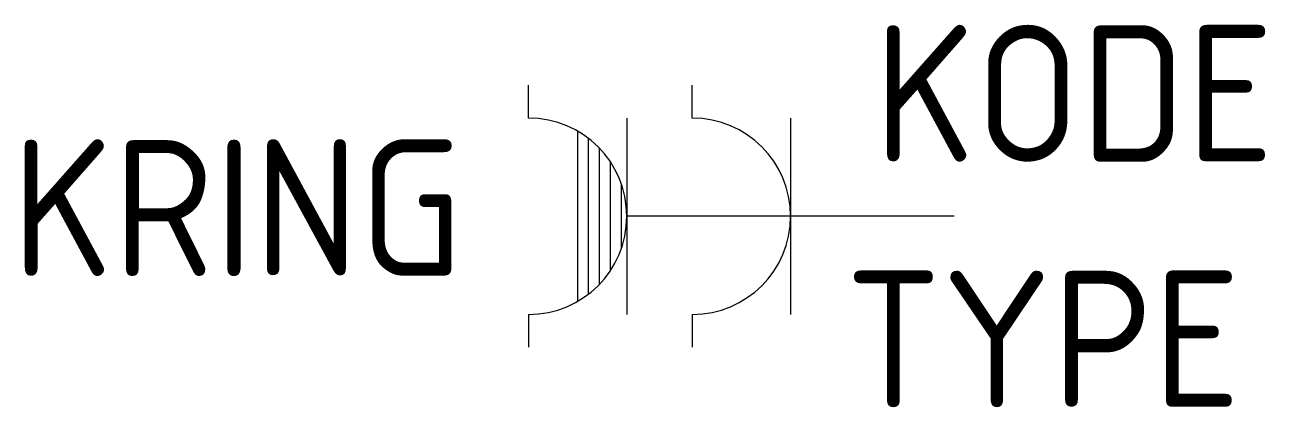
# Model space of a CAD drawing. Extents: x -17 to 5.7, y -3.5 to 3.5.
import ezdxf
from ezdxf.enums import TextEntityAlignment as Align

# ---------------------------------------------------------------- set-up
doc = ezdxf.new("R2010")
doc.units = 0
doc.layers.get('0').update_dxf_attribs({"linetype": 'CONTINUOUS'})
doc.styles.get("Standard").update_dxf_attribs({"font": 'iso8.shx'})

msp = doc.modelspace()

# ---------------------------------------------------------------- linework, layer by layer
for p, q in [((-7.8, 1.8), (-7.8, 2.4)), ((-4.8, 1.8), (-4.8, 2.4)), ((-6, 1.8), (-6, -1.8)), ((-3, 1.8), (-3, -1.8)), ((-6.9, -1.559), (-6.9, 1.559)), ((-6.7, -1.425), (-6.7, 1.425)), ((-6.5, -1.245), (-6.5, 1.245)), ((-6.3, -0.995), (-6.3, 0.995)), ((-6.1, -0.592), (-6.1, 0.592)), ((0, 0), (-6, 0)), ((-7.8, -1.8), (-7.8, -2.4)), ((-4.8, -1.8), (-4.8, -2.4))]:
    msp.add_line(p, q)
for centre in [(-7.8, 0), (-4.8, 0)]:
    msp.add_arc(centre, 1.8, 270, 90)

# ---------------------------------------------------------------- texts
for tag, p in [('KODE', (-1.474, 1)), ('TYPE', (-2, -3.5))]:
    msp.add_attdef(tag, p, 'XXX', height=2.5)
msp.add_attdef('KRING', text='XXX', height=2.5).set_placement((-9, -1.096), align=Align.RIGHT)

doc.saveas('drawing.dxf')
